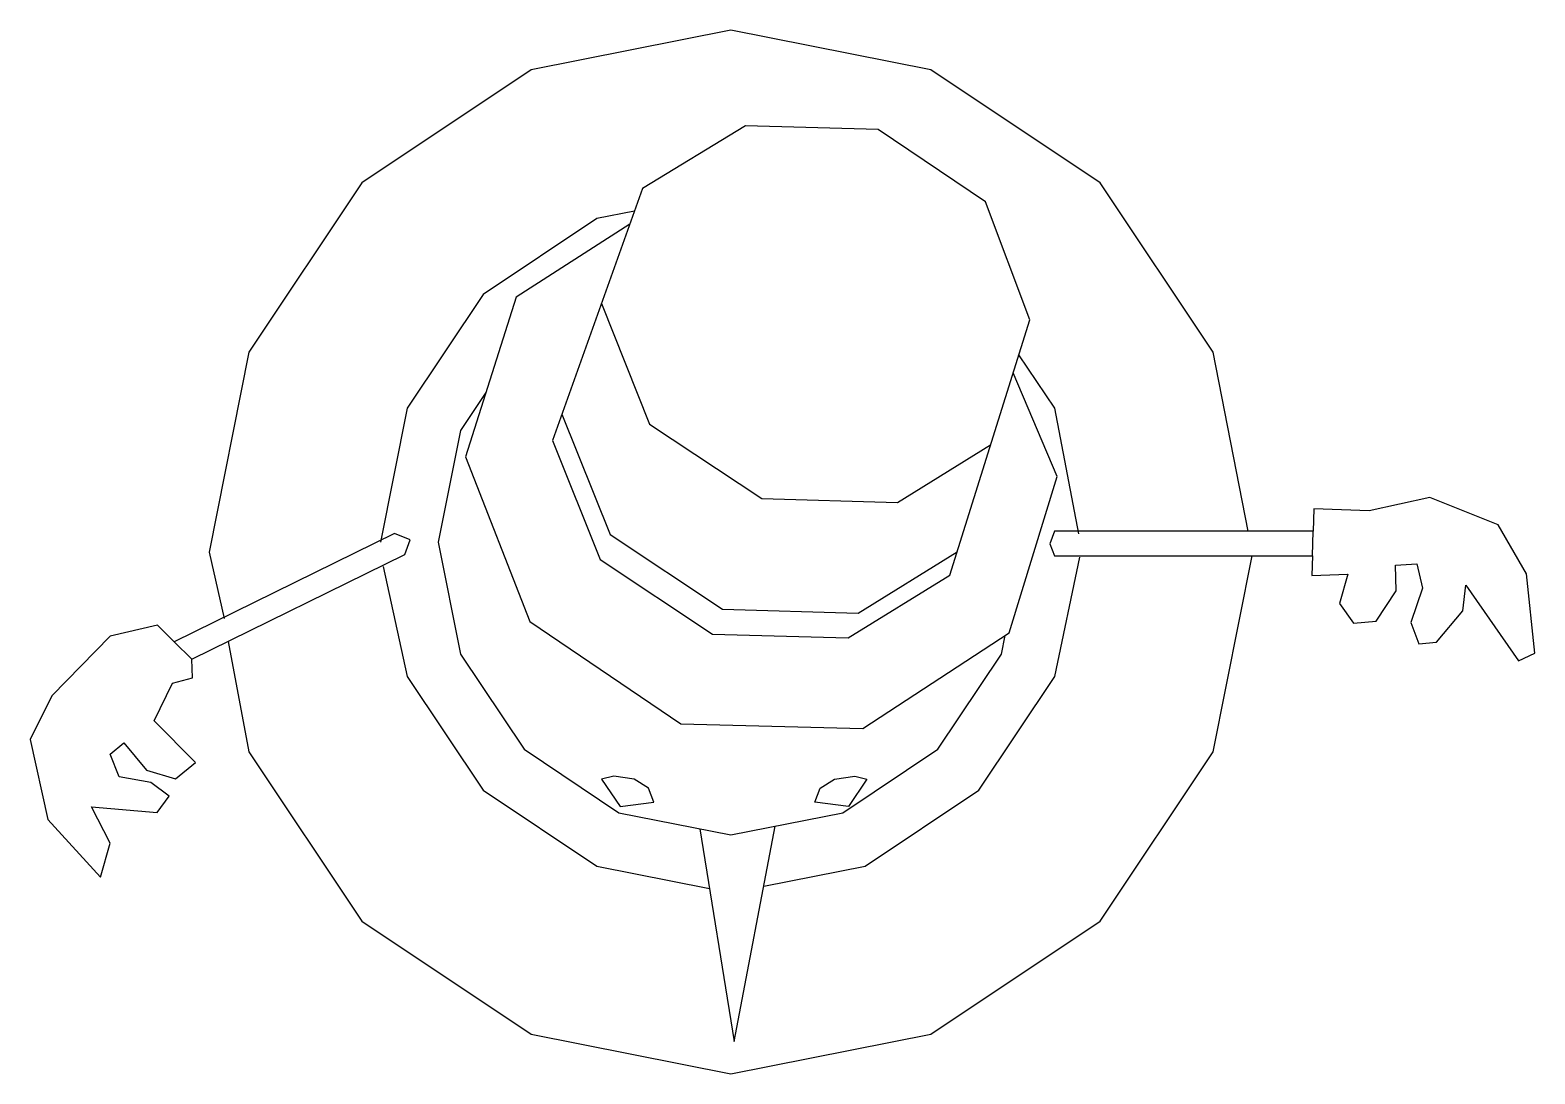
# Model space of a CAD drawing. Extents: x -288 to 288, y -200 to 200.
import ezdxf

# ---------------------------------------------------------------- set-up
doc = ezdxf.new("R2010")
doc.units = 0
doc.layers.add('下絵', color=7, linetype='CONTINUOUS')

msp = doc.modelspace()

# ---------------------------------------------------------------- linework, layer by layer
at = {"layer": '下絵', "color": 7, "linetype": 'CONTINUOUS'}
for p, q in [((-19.748353, 200), (-96.291113, 184.775907)), ((56.794406, 184.775907), (-19.748353, 200)), ((-96.291113, 184.775907), (-161.180931, 141.421357)), ((121.684225, 141.421357), (56.794406, 184.775907)), ((-161.180931, 141.421357), (-204.538921, 76.536687)), ((165.042215, 76.536687), (121.684225, 141.421357)), ((-71.135499, 127.756851), (-114.699417, 98.650681)), ((-56.679242, 130.632151), (-71.135499, 127.756851)), ((-114.699417, 98.650681), (-143.807897, 55.090218)), ((-204.538921, 76.536687), (-219.764223, 0)), ((104.311191, 55.090218), (90.607917, 75.59699)), ((178.5, 8), (165.042215, 76.536687)), ((-143.807897, 55.090218), (-154.029436, 3.70715)), ((113.5, 7), (104.311191, 55.090218)), ((203.064313, -1.524029), (203.325342, 7.953581)), ((-219.764223, 0), (-214, -25.5)), ((-153, -5.5), (-143.807897, -47.675918)), ((104.311191, -47.675918), (114, -2)), ((165.042215, -76.536686), (180, -1.5)), ((-226.299312, -41.106271), (-233.053801, -34.433365)), ((-212.375821, -34.261442), (-204.538921, -76.536686)), ((-143.807897, -47.675918), (-114.699417, -91.23638)), ((75.202711, -91.23638), (104.311191, -47.675918)), ((-204.538921, -76.536686), (-161.180931, -141.421356)), ((121.684225, -141.421356), (165.042215, -76.536686)), ((-114.699417, -91.23638), (-71.135499, -120.342551)), ((31.638792, -120.342551), (75.202711, -91.23638)), ((-71.135499, -120.342551), (-27.928748, -128.936226)), ((-7.171496, -128.061785), (31.638792, -120.342551)), ((-161.180931, -141.421356), (-96.291113, -184.775906)), ((56.794406, -184.775906), (121.684225, -141.421356)), ((-96.291113, -184.775906), (-19.748353, -200)), ((-19.748353, -200), (56.794406, -184.775906))]:
    msp.add_line(p, q, dxfattribs=at)
for points in [[(-69.933328, -2.886689), (-26.858418, -31.462648), (25.128433, -32.947152), (64.118512, -8.824587), (94.792097, 88.931947), (77.777911, 134.13726), (36.639704, 161.88897), (-14.233081, 163.373414), (-53.594594, 139.250849), (-88.128644, 42.760588), (-69.933328, -2.886689)], [(-58.45534, 125.669625), (-102.016056, 97.669058), (-121.525097, 36.426682), (-96.767627, -26.624372), (-38.990785, -65.869534), (30.791475, -67.619315), (86.912318, -30.937642), (105.209422, 28.95796), (88.43581, 68.674496)], [(-69.365564, 95.185786), (-50.971497, 49.039892), (-7.896587, 20.463933), (44.090264, 18.979429), (79.768958, 41.05329)], [(-113.649128, 61.15076), (-123.358677, 46.620546), (-131.895359, 3.70715), (-123.358677, -39.206246), (-99.048262, -75.586467), (-62.665154, -99.894953), (-19.748353, -108.430958), (23.168448, -99.894953), (59.551555, -75.586467), (83.86197, -39.206246), (85.29677, -31.993597)], [(-84.507326, 52.878772), (-66.092394, 6.680535), (-23.017484, -21.895424), (28.969366, -23.379928), (66.918368, 0.098538)], [(104.290543, 7.953581), (102.398902, 3.170513), (104.290543, -1.524029), (203.064313, -1.524029), (202.858273, -9.005086), (216.673093, -8.537059), (213.395016, -19.769649), (218.780512, -27.258023), (227.443968, -26.555982), (235.170897, -14.855364), (234.936765, -5.026855), (243.131958, -4.558889), (245.239377, -13.91931), (240.790525, -27.024009), (243.83447, -35.214423), (250.624755, -34.512383), (260.693236, -22.577751), (261.863893, -12.749242), (282.000853, -41.766742), (288.322876, -38.724566), (285.044799, -8.303045), (274.273924, 10.417919), (248.049191, 20.948408), (224.868403, 15.80017), (203.560785, 16.502211), (203.325342, 7.953581), (104.290543, 7.953581)], [(-148.623799, 7.072673), (-233.053801, -34.433365), (-239.548805, -28.01681), (-257.619642, -32.194587), (-279.94932, -55.130939), (-288.322876, -71.868291), (-281.500001, -102.553455), (-261.341275, -124.559981), (-257.619642, -111.542055), (-264.752771, -97.594242), (-239.631986, -99.763916), (-234.979945, -93.564915), (-242.112957, -88.29574), (-254.208263, -86.126066), (-257.619642, -77.447428), (-252.347447, -73.108139), (-243.663637, -83.646429), (-232.54333, -86.919414), (-224.928643, -80.679113), (-240.767112, -64.69774), (-233.761637, -50.238484), (-226.147068, -48.25983), (-226.299312, -41.106271), (-144.666696, -0.975437), (-142.732215, 4.658985), (-148.623799, 7.072673)], [(-62.221576, -97.537858), (-49.307751, -95.872552), (-51.39058, -90.460248), (-56.806078, -86.990861), (-64.697017, -85.87854), (-69.303291, -86.990861), (-62.221576, -97.537858)], [(25.280324, -97.537858), (12.366498, -95.872552), (14.449328, -90.460248), (19.864826, -86.990861), (27.755765, -85.87854), (32.362038, -86.990861), (25.280324, -97.537858)], [(-31.615912, -106.070541), (-18.470626, -187.590085), (-2.805717, -105.061126)]]:
    msp.add_lwpolyline(points, dxfattribs=at)

doc.saveas('drawing.dxf')
